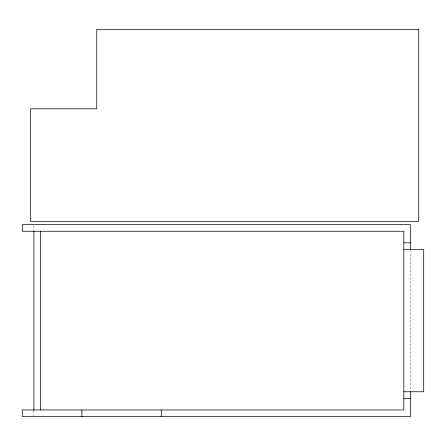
<?xml version="1.0" encoding="UTF-8"?>
<svg xmlns="http://www.w3.org/2000/svg" width="446" height="446" viewBox="0 0 446 446"><rect width="100%" height="100%" fill="white"/><g stroke="black" fill="none" stroke-linecap="round" stroke-linejoin="round"><path stroke-width="0.33" stroke-dasharray="2.23 1.67" d="M410.465 250.156L410.465 391.075M33.885 225.302L33.885 230.208M33.885 410.632L33.885 415.928"/><path stroke-width="0.67" d="M403.842 242.847L410.465 242.847M403.842 249.465L423.7 249.465L423.7 391.766L403.842 391.766M403.842 398.384L410.465 398.384M410.465 249.682L410.465 224.645L22.3 224.645L22.3 231.262L403.842 231.262L403.842 409.969L22.3 409.969L22.3 416.586L410.465 416.586L410.465 391.555M161.296 409.969L161.296 416.586M81.869 409.969L81.869 416.586M40.502 231.262L40.502 409.969M33.885 231.262L33.885 410.331M418.738 29.414L96.76 29.414L96.76 108.835L30.573 108.835L30.573 221.355L418.738 221.355L418.738 29.414"/></g></svg>
